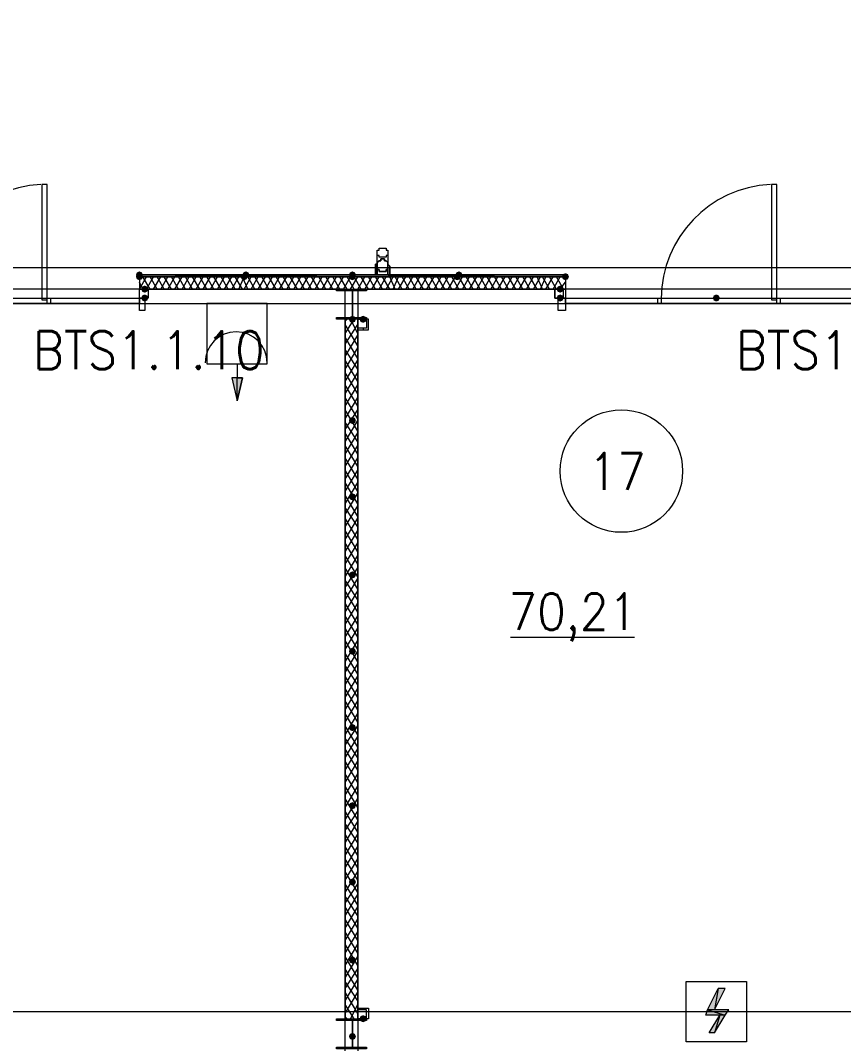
# Model space of a CAD drawing. Header units: millimetres. Extents: x 0 to 420, y 0 to 297.
# Drawn here: x 279.4 to 299.03, y 204.22 to 228.62 of the extents above; entities that cross this region are included whole.
import ezdxf

# ---------------------------------------------------------------- set-up
doc = ezdxf.new("R2010")
doc.units = ezdxf.units.MM
doc.styles.get("Standard").update_dxf_attribs({"font": 'STANDARD'})

msp = doc.modelspace()

# ---------------------------------------------------------------- hatches: boundary and pattern name
for color, points in [(254, [(282.321, 222.546333), (282.296129, 222.486537), (282.236333, 222.461667), (282.176537, 222.486537), (282.151667, 222.546333), (282.176537, 222.606129), (282.236333, 222.631), (282.296129, 222.606129)]), (7, [(282.321, 222.504), (282.296129, 222.444204), (282.236333, 222.419333), (282.176537, 222.444204), (282.151667, 222.504), (282.176537, 222.563796), (282.236333, 222.588667), (282.296129, 222.563796)]), (254, [(284.818667, 222.504), (284.793796, 222.444204), (284.734, 222.419333), (284.674204, 222.444204), (284.649333, 222.504), (284.674204, 222.563796), (284.734, 222.588667), (284.793796, 222.563796)]), (254, [(284.861, 222.546333), (284.836129, 222.486537), (284.776333, 222.461667), (284.716537, 222.486537), (284.691667, 222.546333), (284.716537, 222.606129), (284.776333, 222.631), (284.836129, 222.606129)]), (254, [(287.401, 222.546333), (287.376129, 222.486537), (287.316333, 222.461667), (287.256537, 222.486537), (287.231667, 222.546333), (287.256537, 222.606129), (287.316333, 222.631), (287.376129, 222.606129)]), (254, [(287.401, 222.546333), (287.376129, 222.486537), (287.316333, 222.461667), (287.256537, 222.486537), (287.231667, 222.546333), (287.256537, 222.606129), (287.316333, 222.631), (287.376129, 222.606129)]), (254, [(287.401, 222.504), (287.376129, 222.444204), (287.316333, 222.419333), (287.256537, 222.444204), (287.231667, 222.504), (287.256537, 222.563796), (287.316333, 222.588667), (287.376129, 222.563796)]), (254, [(289.898667, 222.504), (289.873796, 222.444204), (289.814, 222.419333), (289.754204, 222.444204), (289.729333, 222.504), (289.754204, 222.563796), (289.814, 222.588667), (289.873796, 222.563796)]), (254, [(289.941, 222.546333), (289.916129, 222.486537), (289.856333, 222.461667), (289.796538, 222.486537), (289.771667, 222.546333), (289.796537, 222.606129), (289.856333, 222.631), (289.916129, 222.606129)]), (254, [(292.481, 222.504), (292.456129, 222.444204), (292.396333, 222.419333), (292.336537, 222.444204), (292.311667, 222.504), (292.336537, 222.563796), (292.396333, 222.588667), (292.456129, 222.563796)]), (7, [(282.448, 222.207667), (282.423129, 222.147871), (282.363333, 222.123), (282.303538, 222.147871), (282.278667, 222.207667), (282.303537, 222.267462), (282.363333, 222.292333), (282.423129, 222.267463)]), (7, [(292.354, 222.207667), (292.329129, 222.147871), (292.269333, 222.123), (292.209538, 222.147871), (292.184667, 222.207667), (292.209537, 222.267462), (292.269333, 222.292333), (292.329129, 222.267463)]), (7, [(282.448, 221.996), (282.423129, 221.936204), (282.363333, 221.911333), (282.303538, 221.936204), (282.278667, 221.996), (282.303537, 222.055796), (282.363333, 222.080667), (282.423129, 222.055796)]), (7, [(292.354, 221.996), (292.329129, 221.936204), (292.269333, 221.911333), (292.209538, 221.936204), (292.184667, 221.996), (292.209537, 222.055796), (292.269333, 222.080667), (292.329129, 222.055796)]), (7, [(296.079333, 221.996), (296.054463, 221.936204), (295.994667, 221.911333), (295.934871, 221.936204), (295.91, 221.996), (295.934871, 222.055796), (295.994667, 222.080667), (296.054462, 222.055796)]), (7, [(296.079333, 221.996), (296.054463, 221.936204), (295.994667, 221.911333), (295.934871, 221.936204), (295.91, 221.996), (295.934871, 222.055796), (295.994667, 222.080667), (296.054462, 222.055796)]), (7, [(287.401, 221.488), (287.376129, 221.428204), (287.316333, 221.403333), (287.256537, 221.428204), (287.231667, 221.488), (287.256537, 221.547796), (287.316333, 221.572667), (287.376129, 221.547796)]), (7, [(287.655, 221.488), (287.630129, 221.428204), (287.570333, 221.403333), (287.510538, 221.428204), (287.485667, 221.488), (287.510537, 221.547796), (287.570333, 221.572667), (287.630129, 221.547796)]), (7, [(287.401, 219.075), (287.376129, 219.015204), (287.316333, 218.990333), (287.256537, 219.015204), (287.231667, 219.075), (287.256537, 219.134796), (287.316333, 219.159667), (287.376129, 219.134796)]), (7, [(287.401, 217.254667), (287.376129, 217.194871), (287.316333, 217.17), (287.256537, 217.194871), (287.231667, 217.254667), (287.256537, 217.314462), (287.316333, 217.339333), (287.376129, 217.314463)]), (7, [(287.401, 215.392), (287.376129, 215.332204), (287.316333, 215.307333), (287.256537, 215.332204), (287.231667, 215.392), (287.256537, 215.451796), (287.316333, 215.476667), (287.376129, 215.451796)]), (7, [(287.401, 213.571667), (287.376129, 213.511871), (287.316333, 213.487), (287.256537, 213.511871), (287.231667, 213.571667), (287.256537, 213.631462), (287.316333, 213.656333), (287.376129, 213.631463)]), (7, [(287.401, 211.751333), (287.376129, 211.691537), (287.316333, 211.666667), (287.256537, 211.691537), (287.231667, 211.751333), (287.256537, 211.811129), (287.316333, 211.836), (287.376129, 211.811129)]), (7, [(287.401, 209.888667), (287.376129, 209.828871), (287.316333, 209.804), (287.256537, 209.828871), (287.231667, 209.888667), (287.256537, 209.948462), (287.316333, 209.973333), (287.376129, 209.948463)]), (7, [(287.401, 208.068333), (287.376129, 208.008537), (287.316333, 207.983667), (287.256537, 208.008537), (287.231667, 208.068333), (287.256537, 208.128129), (287.316333, 208.153), (287.376129, 208.128129)]), (7, [(287.401, 206.205667), (287.376129, 206.145871), (287.316333, 206.121), (287.256537, 206.145871), (287.231667, 206.205667), (287.256537, 206.265462), (287.316333, 206.290333), (287.376129, 206.265463)]), (7, [(287.655, 204.808667), (287.630129, 204.748871), (287.570333, 204.724), (287.510538, 204.748871), (287.485667, 204.808667), (287.510537, 204.868462), (287.570333, 204.893333), (287.630129, 204.868463)]), (7, [(287.401, 204.385333), (287.376129, 204.325537), (287.316333, 204.300667), (287.256537, 204.325537), (287.231667, 204.385333), (287.256537, 204.445129), (287.316333, 204.47), (287.376129, 204.445129)])]:
    msp.add_hatch(color=color).paths.add_polyline_path(points, flags=0)
h = msp.add_hatch(color=7)
h.paths.add_polyline_path([(287.316333, 222.546333), (282.236333, 222.546333), (287.316333, 222.504)], flags=0)
h.paths.add_polyline_path([(282.236333, 222.546333), (287.316333, 222.504), (282.236333, 222.504)], flags=0)
h = msp.add_hatch(color=7)
h.paths.add_polyline_path([(292.396333, 222.546333), (287.316333, 222.546333), (292.396333, 222.504)], flags=0)
h.paths.add_polyline_path([(287.316333, 222.546333), (292.396333, 222.504), (287.316333, 222.504)], flags=0)
h = msp.add_hatch(color=6)
h.paths.add_polyline_path([(284.691667, 220.091), (284.564667, 219.540667), (284.564667, 220.091)], flags=0)
h.paths.add_polyline_path([(284.564667, 219.540667), (284.564667, 220.091), (284.437667, 220.091)], flags=0)
h = msp.add_hatch(color=1)
h.paths.add_polyline_path([(296.206334, 205.528333), (296.037, 205.528333), (295.952334, 205.020333)], flags=0)
h.paths.add_polyline_path([(296.037, 205.528333), (295.952334, 205.020333), (295.783, 205.020333)], flags=0)
h = msp.add_hatch(color=1)
h.paths.add_polyline_path([(296.291, 205.020333), (295.783, 205.020333), (296.206334, 204.893333)], flags=0)
h.paths.add_polyline_path([(295.783, 205.020333), (296.206334, 204.893333), (295.740667, 204.893333)], flags=0)
h = msp.add_hatch(color=1)
h.paths.add_polyline_path([(296.206334, 204.893333), (296.079334, 204.893333), (295.952334, 204.469999)], flags=0)
h.paths.add_polyline_path([(296.079334, 204.893333), (295.952334, 204.469999), (295.825334, 204.469999)], flags=0)

# ---------------------------------------------------------------- linework, layer by layer
at = {"color": 7, "lineweight": 0}
for points in [[(113.03, 231.351667), (374.65, 231.351667), (374.65, 222.715667), (113.03, 222.715667)], [(280.035, 224.705333), (279.908, 224.705333), (279.908, 221.953667), (280.035, 221.953667)], [(297.434, 224.705333), (297.307, 224.705333), (297.307, 221.953667), (297.434, 221.953667)], [(287.909, 223.054333), (287.909, 223.096667), (287.909, 223.139), (287.951333, 223.139), (287.951333, 223.181333), (287.993667, 223.181333), (288.036, 223.181333), (288.078333, 223.181333), (288.120667, 223.181333), (288.120667, 223.139), (288.163, 223.139), (288.163, 223.096667), (288.163, 223.054333), (288.163, 223.012), (288.120667, 223.012), (288.120667, 222.969667), (288.078333, 222.969667), (288.036, 222.969667), (287.993667, 222.969667), (287.951333, 222.969667), (287.951333, 223.012), (287.909, 223.012)], [(287.782, 222.546333), (287.866667, 222.546333), (287.866667, 222.758), (287.866667, 222.800333), (287.909, 222.800333), (287.909, 222.842667), (287.951333, 222.885), (287.993667, 222.885), (287.993667, 222.927333), (288.036, 222.927333), (288.078333, 222.927333), (288.078333, 222.885), (288.120667, 222.885), (288.163, 222.842667), (288.163, 222.800333), (288.205333, 222.758), (288.205333, 222.546333), (288.29, 222.546333), (288.163, 222.546333), (288.163, 222.758), (288.163, 222.800333), (288.163, 222.842667), (288.120667, 222.885), (288.078333, 222.885), (288.078333, 222.927333), (288.036, 222.927333), (287.993667, 222.927333), (287.993667, 222.885), (287.951333, 222.885), (287.909, 222.842667), (287.909, 222.800333), (287.909, 222.758), (287.909, 222.546333), (287.782, 222.546333), (287.866667, 222.546333), (287.866667, 222.758), (287.866667, 222.800333), (287.909, 222.800333), (287.909, 222.842667), (287.951333, 222.885), (287.993667, 222.885), (287.993667, 222.927333), (288.036, 222.927333), (288.078333, 222.927333), (288.078333, 222.885), (288.120667, 222.885), (288.163, 222.842667), (288.163, 222.800333), (288.205333, 222.758), (288.205333, 222.546333), (288.29, 222.546333), (288.163, 222.546333), (288.163, 222.758), (288.163, 222.800333), (288.163, 222.842667), (288.120667, 222.885), (288.078333, 222.885), (288.078333, 222.927333), (288.036, 222.927333), (287.993667, 222.927333), (287.993667, 222.885), (287.951333, 222.885), (287.909, 222.842667), (287.909, 222.800333), (287.909, 222.758), (287.909, 222.546333), (287.782, 222.546333), (287.909, 222.546333), (287.909, 222.758), (287.909, 222.800333), (287.909, 222.842667), (287.951333, 222.885), (287.993667, 222.885), (287.993667, 222.927333), (288.036, 222.927333), (288.078333, 222.927333), (288.078333, 222.885), (288.120667, 222.885), (288.163, 222.842667), (288.163, 222.800333), (288.163, 222.758), (288.163, 222.546333), (288.29, 222.546333), (288.205333, 222.546333), (288.205333, 222.758), (288.163, 222.800333), (288.163, 222.842667), (288.120667, 222.885), (288.078333, 222.885), (288.078333, 222.927333), (288.036, 222.927333), (287.993667, 222.927333), (287.993667, 222.885), (287.951333, 222.885), (287.909, 222.842667), (287.909, 222.800333), (287.866667, 222.800333), (287.866667, 222.758), (287.866667, 222.546333)], [(287.909, 222.758), (287.909, 222.715667), (287.909, 222.673333), (287.951333, 222.673333), (287.951333, 222.631), (287.993667, 222.631), (288.036, 222.631), (288.078333, 222.631), (288.120667, 222.631), (288.120667, 222.673333), (288.163, 222.673333), (288.163, 222.715667), (288.163, 222.758), (288.163, 222.800333), (288.163, 222.842667), (288.120667, 222.885), (288.078333, 222.885), (288.078333, 222.927333), (288.036, 222.927333), (287.993667, 222.927333), (287.993667, 222.885), (287.951333, 222.885), (287.909, 222.842667), (287.909, 222.800333), (287.909, 222.758), (287.909, 222.800333), (287.909, 222.842667), (287.951333, 222.885), (287.993667, 222.885), (287.993667, 222.927333), (288.036, 222.927333), (288.078333, 222.927333), (288.078333, 222.885), (288.120667, 222.885), (288.163, 222.842667), (288.163, 222.800333), (288.163, 222.758), (288.163, 222.715667), (288.163, 222.673333), (288.120667, 222.673333), (288.120667, 222.631), (288.078333, 222.631), (288.036, 222.631), (287.993667, 222.631), (287.951333, 222.631), (287.951333, 222.673333), (287.909, 222.673333), (287.909, 222.715667)], [(288.163, 222.758), (288.163, 222.715667), (288.163, 222.673333), (288.120667, 222.673333), (288.120667, 222.631), (288.078333, 222.631), (288.036, 222.631), (287.993667, 222.631), (287.951333, 222.631), (287.951333, 222.673333), (287.909, 222.673333), (287.909, 222.715667), (287.909, 222.758), (287.909, 222.800333), (287.909, 222.842667), (287.951333, 222.885), (287.993667, 222.885), (287.993667, 222.927333), (288.036, 222.927333), (288.078333, 222.927333), (288.078333, 222.885), (288.120667, 222.885), (288.163, 222.842667), (288.163, 222.800333)], [(100.922667, 105.029), (386.715, 105.029), (386.715, 222.715667), (100.922667, 222.715667)], [(287.316333, 222.546333), (282.236333, 222.546333), (287.316333, 222.504)], [(282.236333, 222.546333), (287.316333, 222.504), (282.236333, 222.504)], [(282.236333, 222.504), (287.316333, 222.504), (287.316333, 222.546333), (282.236333, 222.546333)], [(282.236333, 222.504), (287.316333, 222.504), (287.316333, 222.546333), (282.236333, 222.546333)], [(292.396333, 222.546333), (287.316333, 222.546333), (292.396333, 222.504)], [(287.316333, 222.546333), (292.396333, 222.504), (287.316333, 222.504)], [(292.396333, 222.546333), (287.316333, 222.546333), (287.316333, 222.504), (292.396333, 222.504)], [(292.396333, 222.546333), (287.316333, 222.546333), (287.316333, 222.504), (292.396333, 222.504)], [(287.147, 187.706), (287.147, 222.207667), (270.044333, 222.207667), (270.044333, 187.706)], [(282.448, 221.996), (282.236333, 221.996), (282.236333, 222.207667), (282.448, 222.207667), (282.448, 221.996), (282.236333, 221.996), (282.236333, 222.207667), (282.448, 222.207667)], [(287.655, 221.488), (286.935333, 221.488), (286.935333, 221.530333), (287.316333, 221.530333), (287.316333, 222.165333), (286.935333, 222.165333), (286.935333, 222.207667), (287.655, 222.207667), (287.655, 222.165333), (287.316333, 222.165333), (287.316333, 221.530333), (287.655, 221.530333)], [(287.443333, 187.706), (304.546, 187.706), (304.546, 222.207667), (287.443333, 222.207667)], [(292.396333, 221.996), (292.142333, 221.996), (292.142333, 222.207667), (292.396333, 222.207667)], [(292.354, 221.996), (292.354, 222.207667), (292.142333, 222.207667), (292.142333, 221.996)], [(274.997333, 221.996), (282.236333, 221.996), (282.236333, 221.869), (274.997333, 221.869)], [(280.035, 221.996), (280.119667, 221.996), (280.119667, 221.869), (280.035, 221.869)], [(282.236333, 221.699667), (282.236333, 221.996), (282.363333, 221.996), (282.363333, 221.699667)], [(292.227, 221.699667), (292.227, 221.996), (292.396333, 221.996), (292.396333, 221.699667)], [(292.396333, 221.996), (299.635333, 221.996), (299.635333, 221.869), (292.396333, 221.869)], [(294.597667, 221.996), (294.682333, 221.996), (294.682333, 221.869), (294.597667, 221.869)], [(297.434, 221.996), (297.518667, 221.996), (297.518667, 221.869), (297.434, 221.869)], [(287.443333, 204.808667), (287.443333, 221.488), (287.147, 221.488), (287.147, 204.808667)], [(287.697333, 221.488), (287.443333, 221.488), (287.443333, 221.234), (287.697333, 221.234)], [(287.655, 221.488), (287.655, 221.276333), (287.443333, 221.276333), (287.443333, 221.488)], [(287.697333, 204.808667), (287.443333, 204.808667), (287.443333, 205.062667), (287.697333, 205.062667)], [(287.655, 204.808667), (287.655, 205.020333), (287.443333, 205.020333), (287.443333, 204.808667)], [(287.655, 204.089), (286.935333, 204.089), (286.935333, 204.131333), (287.316333, 204.131333), (287.316333, 204.766333), (286.935333, 204.766333), (286.935333, 204.808667), (287.655, 204.808667), (287.655, 204.766333), (287.316333, 204.766333), (287.316333, 204.131333), (287.655, 204.131333)]]:
    msp.add_lwpolyline(points, close=True, dxfattribs=at)
for points in [[(279.885343, 224.702311), (279.616817, 224.676496), (279.356736, 224.625552), (279.106316, 224.550749), (278.866773, 224.453358), (278.639325, 224.334647), (278.425185, 224.195889), (278.225572, 224.038352), (278.0417, 223.863306), (277.874786, 223.672023), (277.726047, 223.465771), (277.596697, 223.245822), (277.487954, 223.013445), (277.401034, 222.76991), (277.337151, 222.516488), (277.297524, 222.254448), (277.283367, 221.985061)], [(297.284343, 224.702311), (297.015817, 224.676496), (296.755736, 224.625552), (296.505316, 224.550749), (296.265773, 224.453358), (296.038325, 224.334647), (295.824185, 224.195889), (295.624572, 224.038352), (295.4407, 223.863306), (295.273786, 223.672023), (295.125047, 223.465771), (294.995697, 223.245822), (294.886954, 223.013445), (294.800034, 222.76991), (294.736151, 222.516488), (294.696524, 222.254448), (294.682367, 221.985061)], [(287.909, 222.758), (287.909, 223.054333)], [(288.163, 223.054333), (288.163, 222.758)], [(282.236333, 222.504), (287.316333, 222.504), (282.236333, 222.504), (287.316333, 222.546333)], [(287.316333, 222.546333), (292.396333, 222.546333), (287.316333, 222.504), (292.396333, 222.504)], [(282.236333, 222.207667), (282.405667, 222.504)], [(282.236333, 222.504), (282.236333, 222.207667)], [(282.236333, 222.504), (282.236333, 222.207667)], [(292.396333, 222.504), (282.236333, 222.504)], [(282.321, 222.207667), (282.236333, 222.377)], [(282.490333, 222.207667), (282.321, 222.504)], [(282.405667, 222.207667), (282.575, 222.504)], [(282.659667, 222.207667), (282.490333, 222.504)], [(282.575, 222.207667), (282.744333, 222.504)], [(282.829, 222.207667), (282.659667, 222.504)], [(282.744333, 222.207667), (282.913667, 222.504)], [(282.998333, 222.207667), (282.829, 222.504)], [(282.913667, 222.207667), (283.083, 222.504)], [(283.167667, 222.207667), (282.998333, 222.504)], [(283.083, 222.207667), (283.252333, 222.504)], [(283.337, 222.207667), (283.167667, 222.504)], [(283.252333, 222.207667), (283.421667, 222.504)], [(283.506333, 222.207667), (283.337, 222.504)], [(283.421667, 222.207667), (283.591, 222.504)], [(283.675667, 222.207667), (283.506333, 222.504)], [(283.591, 222.207667), (283.760333, 222.504)], [(283.845, 222.207667), (283.675667, 222.504)], [(283.760333, 222.207667), (283.929667, 222.504)], [(284.014333, 222.207667), (283.845, 222.504)], [(283.929667, 222.207667), (284.099, 222.504)], [(284.183667, 222.207667), (284.014333, 222.504)], [(284.099, 222.207667), (284.268333, 222.504)], [(284.353, 222.207667), (284.183667, 222.504)], [(284.268333, 222.207667), (284.437667, 222.504)], [(284.522333, 222.207667), (284.353, 222.504)], [(284.437667, 222.207667), (284.607, 222.504)], [(284.691667, 222.207667), (284.522333, 222.504)], [(284.607, 222.207667), (284.734, 222.504)], [(284.818667, 222.207667), (284.691667, 222.504)], [(284.734, 222.207667), (284.903333, 222.504)], [(284.988, 222.207667), (284.818667, 222.504)], [(284.903333, 222.207667), (285.072667, 222.504)], [(285.157333, 222.207667), (284.988, 222.504)], [(285.072667, 222.207667), (285.242, 222.504)], [(285.326667, 222.207667), (285.157333, 222.504)], [(285.242, 222.207667), (285.411333, 222.504)], [(285.496, 222.207667), (285.326667, 222.504)], [(285.411333, 222.207667), (285.580667, 222.504)], [(285.665333, 222.207667), (285.496, 222.504)], [(285.580667, 222.207667), (285.75, 222.504)], [(285.834667, 222.207667), (285.665333, 222.504)], [(285.75, 222.207667), (285.919333, 222.504)], [(286.004, 222.207667), (285.834667, 222.504)], [(285.919333, 222.207667), (286.088667, 222.504)], [(286.173333, 222.207667), (286.004, 222.504)], [(286.088667, 222.207667), (286.258, 222.504)], [(286.342667, 222.207667), (286.173333, 222.504)], [(286.258, 222.207667), (286.427333, 222.504)], [(286.512, 222.207667), (286.342667, 222.504)], [(286.427333, 222.207667), (286.596667, 222.504)], [(286.681333, 222.207667), (286.512, 222.504)], [(286.596667, 222.207667), (286.766, 222.504)], [(286.850667, 222.207667), (286.681333, 222.504)], [(286.766, 222.207667), (286.935333, 222.504)], [(287.02, 222.207667), (286.850667, 222.504)], [(286.935333, 222.207667), (287.104667, 222.504)], [(287.189333, 222.207667), (287.02, 222.504)], [(287.104667, 222.207667), (287.274, 222.504)], [(287.358667, 222.207667), (287.189333, 222.504)], [(287.274, 222.207667), (287.443333, 222.504)], [(287.528, 222.207667), (287.358667, 222.504)], [(287.443333, 222.207667), (287.612667, 222.504)], [(287.697333, 222.207667), (287.528, 222.504)], [(287.612667, 222.207667), (287.782, 222.504)], [(287.866667, 222.207667), (287.697333, 222.504)], [(287.782, 222.207667), (287.951333, 222.504)], [(288.036, 222.207667), (287.866667, 222.504)], [(287.951333, 222.207667), (288.120667, 222.504)], [(288.205333, 222.207667), (288.036, 222.504)], [(288.120667, 222.207667), (288.29, 222.504)], [(288.332333, 222.207667), (288.205333, 222.504)], [(288.29, 222.207667), (288.417, 222.504)], [(288.501667, 222.207667), (288.332333, 222.504)], [(288.417, 222.207667), (288.586333, 222.504)], [(288.671, 222.207667), (288.501667, 222.504)], [(288.586333, 222.207667), (288.755667, 222.504)], [(288.840333, 222.207667), (288.671, 222.504)], [(288.755667, 222.207667), (288.925, 222.504)], [(289.009667, 222.207667), (288.840333, 222.504)], [(288.925, 222.207667), (289.094333, 222.504)], [(289.179, 222.207667), (289.009667, 222.504)], [(289.094333, 222.207667), (289.263667, 222.504)], [(289.348333, 222.207667), (289.179, 222.504)], [(289.263667, 222.207667), (289.433, 222.504)], [(289.517667, 222.207667), (289.348333, 222.504)], [(289.433, 222.207667), (289.602333, 222.504)], [(289.687, 222.207667), (289.517667, 222.504)], [(289.602333, 222.207667), (289.771667, 222.504)], [(289.856333, 222.207667), (289.687, 222.504)], [(289.771667, 222.207667), (289.941, 222.504)], [(290.025667, 222.207667), (289.856333, 222.504)], [(289.941, 222.207667), (290.110333, 222.504)], [(290.195, 222.207667), (290.025667, 222.504)], [(290.110333, 222.207667), (290.279667, 222.504)], [(290.364333, 222.207667), (290.195, 222.504)], [(290.279667, 222.207667), (290.449, 222.504)], [(290.533667, 222.207667), (290.364333, 222.504)], [(290.449, 222.207667), (290.618333, 222.504)], [(290.703, 222.207667), (290.533667, 222.504)], [(290.618333, 222.207667), (290.787667, 222.504)], [(290.872333, 222.207667), (290.703, 222.504)], [(290.787667, 222.207667), (290.957, 222.504)], [(291.041667, 222.207667), (290.872333, 222.504)], [(290.957, 222.207667), (291.126333, 222.504)], [(291.211, 222.207667), (291.041667, 222.504)], [(291.126333, 222.207667), (291.295667, 222.504)], [(291.380333, 222.207667), (291.211, 222.504)], [(291.295667, 222.207667), (291.465, 222.504)], [(291.549667, 222.207667), (291.380333, 222.504)], [(291.465, 222.207667), (291.634333, 222.504)], [(291.719, 222.207667), (291.549667, 222.504)], [(291.634333, 222.207667), (291.803667, 222.504)], [(291.846, 222.207667), (291.719, 222.504)], [(291.803667, 222.207667), (291.930667, 222.504)], [(292.015333, 222.207667), (291.846, 222.504)], [(291.930667, 222.207667), (292.1, 222.504)], [(292.184667, 222.207667), (292.015333, 222.504)], [(292.1, 222.207667), (292.269333, 222.504)], [(292.354, 222.207667), (292.184667, 222.504)], [(292.269333, 222.207667), (292.396333, 222.377)], [(292.396333, 222.461667), (292.354, 222.504)], [(292.396333, 222.504), (292.396333, 222.207667)], [(292.396333, 222.504), (292.396333, 222.207667)], [(282.236333, 222.080667), (282.236333, 222.207667), (278.595667, 222.207667)], [(278.595667, 221.996), (282.236333, 221.996), (282.236333, 222.080667)], [(282.363333, 222.207667), (292.227, 222.207667)], [(286.977667, 222.165333), (286.977667, 222.207667)], [(287.147, 222.165333), (287.147, 222.207667)], [(287.316333, 221.488), (287.316333, 222.207667)], [(287.485667, 222.165333), (287.485667, 222.207667)], [(287.655, 222.165333), (287.655, 222.207667)], [(295.994667, 222.207667), (292.396333, 222.207667), (292.396333, 222.080667)], [(292.396333, 222.080667), (292.396333, 221.996), (295.994667, 221.996)], [(299.635333, 222.080667), (299.635333, 222.207667), (295.994667, 222.207667)], [(295.994667, 221.996), (299.635333, 221.996), (299.635333, 222.080667)], [(286.977667, 221.488), (286.977667, 221.530333)], [(287.147, 221.488), (287.147, 221.530333)], [(287.147, 221.445667), (287.189333, 221.488)], [(287.147, 221.149333), (287.358667, 221.488)], [(287.147, 220.895333), (287.443333, 221.361)], [(287.443333, 220.853), (287.147, 221.361)], [(287.443333, 221.149333), (287.274, 221.488)], [(287.443333, 221.445667), (287.443333, 221.488)], [(287.485667, 221.488), (287.485667, 221.530333)], [(287.655, 221.488), (287.655, 221.530333)], [(287.147, 220.599), (287.443333, 221.107)], [(287.443333, 220.556667), (287.147, 221.064667)], [(287.570333, 221.276333), (287.570333, 221.234)], [(287.147, 220.302667), (287.443333, 220.810667)], [(287.443333, 220.302667), (287.147, 220.768333)], [(287.147, 220.006333), (287.443333, 220.514333)], [(287.443333, 220.006333), (287.147, 220.514333)], [(287.147, 219.71), (287.443333, 220.218)], [(287.443333, 219.71), (287.147, 220.218)], [(287.147, 219.413667), (287.443333, 219.921667)], [(287.443333, 219.413667), (287.147, 219.921667)], [(287.147, 219.117333), (287.443333, 219.625333)], [(287.443333, 219.117333), (287.147, 219.625333)], [(287.147, 218.863333), (287.443333, 219.329)], [(287.443333, 218.821), (287.147, 219.329)], [(287.147, 218.567), (287.443333, 219.075)], [(287.443333, 218.567), (287.147, 219.032667)], [(287.147, 218.270667), (287.443333, 218.778667)], [(287.443333, 218.270667), (287.147, 218.778667)], [(287.147, 217.974333), (287.443333, 218.482333)], [(287.443333, 217.974333), (287.147, 218.482333)], [(287.147, 217.678), (287.443333, 218.186)], [(287.443333, 217.678), (287.147, 218.186)], [(287.147, 217.381667), (287.443333, 217.889667)], [(287.443333, 217.381667), (287.147, 217.889667)], [(287.147, 217.085333), (287.443333, 217.593333)], [(287.443333, 217.085333), (287.147, 217.593333)], [(287.147, 216.831333), (287.443333, 217.339333)], [(287.443333, 216.789), (287.147, 217.297)], [(287.147, 216.535), (287.443333, 217.043)], [(287.443333, 216.535), (287.147, 217.000667)], [(287.147, 216.238667), (287.443333, 216.746667)], [(287.443333, 216.238667), (287.147, 216.746667)], [(287.147, 215.942333), (287.443333, 216.450333)], [(287.443333, 215.942333), (287.147, 216.450333)], [(287.147, 215.646), (287.443333, 216.154)], [(287.443333, 215.646), (287.147, 216.154)], [(287.147, 215.349667), (287.443333, 215.857667)], [(287.443333, 215.349667), (287.147, 215.857667)], [(287.147, 215.095667), (287.443333, 215.561333)], [(287.443333, 215.053333), (287.147, 215.561333)], [(287.147, 214.799333), (287.443333, 215.307333)], [(287.443333, 214.799333), (287.147, 215.265)], [(287.147, 214.503), (287.443333, 215.011)], [(287.443333, 214.503), (287.147, 215.011)], [(287.147, 214.206667), (287.443333, 214.714667)], [(287.443333, 214.206667), (287.147, 214.714667)], [(287.147, 213.910333), (287.443333, 214.418333)], [(287.443333, 213.910333), (287.147, 214.418333)], [(287.147, 213.614), (287.443333, 214.122)], [(287.443333, 213.614), (287.147, 214.122)], [(287.147, 213.317667), (287.443333, 213.825667)], [(287.443333, 213.317667), (287.147, 213.825667)], [(291.084, 213.910333), (294.047333, 213.910333)], [(287.147, 213.063667), (287.443333, 213.571667)], [(287.443333, 213.021333), (287.147, 213.529333)], [(287.147, 212.767333), (287.443333, 213.275333)], [(287.443333, 212.767333), (287.147, 213.233)], [(287.147, 212.471), (287.443333, 212.979)], [(287.443333, 212.471), (287.147, 212.979)], [(287.147, 212.174667), (287.443333, 212.682667)], [(287.443333, 212.174667), (287.147, 212.682667)], [(287.147, 211.878333), (287.443333, 212.386333)], [(287.443333, 211.878333), (287.147, 212.386333)], [(287.147, 211.582), (287.443333, 212.09)], [(287.443333, 211.582), (287.147, 212.09)], [(287.147, 211.328), (287.443333, 211.793667)], [(287.443333, 211.285667), (287.147, 211.793667)], [(287.147, 211.031667), (287.443333, 211.539667)], [(287.443333, 211.031667), (287.147, 211.497333)], [(287.147, 210.735333), (287.443333, 211.243333)], [(287.443333, 210.735333), (287.147, 211.243333)], [(287.147, 210.439), (287.443333, 210.947)], [(287.443333, 210.439), (287.147, 210.947)], [(287.147, 210.142667), (287.443333, 210.650667)], [(287.443333, 210.142667), (287.147, 210.650667)], [(287.147, 209.846333), (287.443333, 210.354333)], [(287.443333, 209.846333), (287.147, 210.354333)], [(287.147, 209.55), (287.443333, 210.058)], [(287.443333, 209.55), (287.147, 210.058)], [(287.147, 209.296), (287.443333, 209.761667)], [(287.443333, 209.253667), (287.147, 209.761667)], [(287.147, 208.999667), (287.443333, 209.507667)], [(287.443333, 208.999667), (287.147, 209.465333)], [(287.147, 208.703333), (287.443333, 209.211333)], [(287.443333, 208.703333), (287.147, 209.211333)], [(287.147, 208.407), (287.443333, 208.915)], [(287.443333, 208.407), (287.147, 208.915)], [(287.147, 208.110667), (287.443333, 208.618667)], [(287.443333, 208.110667), (287.147, 208.618667)], [(287.147, 207.814333), (287.443333, 208.322333)], [(287.443333, 207.814333), (287.147, 208.322333)], [(287.147, 207.560333), (287.443333, 208.026)], [(287.443333, 207.518), (287.147, 208.026)], [(287.147, 207.264), (287.443333, 207.772)], [(287.443333, 207.264), (287.147, 207.729667)], [(287.147, 206.967667), (287.443333, 207.475667)], [(287.443333, 206.967667), (287.147, 207.475667)], [(287.147, 206.671333), (287.443333, 207.179333)], [(287.443333, 206.671333), (287.147, 207.179333)], [(287.147, 206.375), (287.443333, 206.883)], [(287.443333, 206.375), (287.147, 206.883)], [(287.147, 206.078667), (287.443333, 206.586667)], [(287.443333, 206.078667), (287.147, 206.586667)], [(287.147, 205.782333), (287.443333, 206.290333)], [(287.443333, 205.782333), (287.147, 206.290333)], [(287.147, 205.528333), (287.443333, 205.994)], [(287.443333, 205.486), (287.147, 205.994)], [(287.147, 205.232), (287.443333, 205.74)], [(287.443333, 205.232), (287.147, 205.697667)], [(295.275, 205.697666), (296.714334, 205.697666)], [(287.147, 204.935667), (287.443333, 205.443667)], [(287.443333, 204.935667), (287.147, 205.443667)], [(287.358667, 204.808667), (287.147, 205.147333)], [(287.274, 204.808667), (287.443333, 205.147333)], [(287.570333, 205.020333), (287.570333, 205.062667)], [(286.977667, 204.766333), (286.977667, 204.808667)], [(287.189333, 204.808667), (287.147, 204.851)], [(287.147, 204.766333), (287.147, 204.808667)], [(287.316333, 204.089), (287.316333, 204.808667)], [(287.443333, 204.808667), (287.443333, 204.851)], [(287.485667, 204.766333), (287.485667, 204.808667)], [(287.655, 204.766333), (287.655, 204.808667)]]:
    msp.add_lwpolyline(points, dxfattribs=at)
at = {"color": 6, "lineweight": 0}
for points in [[(134.704667, 221.869), (354.795667, 221.869), (367.411, 221.869), (367.411, 215.392), (376.851333, 215.392), (379.645333, 215.392), (379.645333, 191.135), (373.168333, 191.135), (373.168333, 163.872333), (372.999, 163.872333), (373.168333, 163.872333), (373.168333, 127.973667), (379.941667, 127.973667), (379.941667, 112.352667), (375.369667, 112.352667), (368.257667, 112.352667), (368.257667, 105.875667), (266.530667, 105.875667), (120.734667, 105.875667)], [(285.284333, 220.450833), (285.269282, 220.600137), (285.226115, 220.739199), (285.157811, 220.865041), (285.067349, 220.974682), (284.957707, 221.065144), (284.831866, 221.133448), (284.692804, 221.176616), (284.5435, 221.191667), (284.394196, 221.176616), (284.255134, 221.133448), (284.129293, 221.065144), (284.019651, 220.974682), (283.929189, 220.865041), (283.860885, 220.739199), (283.817718, 220.600137), (283.802667, 220.450833)], [(284.564667, 220.429667), (284.564667, 220.091), (284.437667, 220.091), (284.564667, 219.540667), (284.691667, 220.091), (284.564667, 220.091)]]:
    msp.add_lwpolyline(points, dxfattribs=at)
for points in [[(283.845, 221.869), (283.845, 220.429667), (285.284333, 220.429667), (285.284333, 221.869)], [(284.564667, 219.540667), (284.564667, 220.091), (284.437667, 220.091)], [(284.691667, 220.091), (284.564667, 219.540667), (284.564667, 220.091)]]:
    msp.add_lwpolyline(points, close=True, dxfattribs=at)
at = {"color": 1, "lineweight": 0}
msp.add_lwpolyline([(125.095001, 171.915666), (243.840001, 171.915666), (243.840001, 176.656999), (243.840001, 177.376666), (243.840001, 195.368333), (243.840001, 204.977999), (348.191667, 204.977999), (361.188, 204.977999), (361.188, 219.328999), (377.952, 219.328999), (377.952, 203.369333), (370.924667, 203.369333)], dxfattribs=at)
for points in [[(296.714334, 204.258333), (295.275, 204.258333), (295.275, 205.697666), (296.714334, 205.697666)], [(296.037, 205.528333), (295.952334, 205.020333), (295.783, 205.020333)], [(296.206334, 205.528333), (296.037, 205.528333), (295.952334, 205.020333)], [(295.783, 205.020333), (296.206334, 204.893333), (295.740667, 204.893333)], [(296.291, 205.020333), (295.783, 205.020333), (296.206334, 204.893333)], [(296.079334, 204.893333), (295.952334, 204.469999), (295.825334, 204.469999)], [(296.206334, 204.893333), (296.079334, 204.893333), (295.952334, 204.469999)]]:
    msp.add_lwpolyline(points, close=True, dxfattribs=at)
at = {"color": 7, "lineweight": 0}
msp.add_circle((293.729833, 217.8685), 1.4605, dxfattribs=at)

# ---------------------------------------------------------------- texts
at = {"color": 7, "attachment_point": 1}
for s, insert, char_height, width in [('BTS1.1.10', (279.69633, 221.204234), 0.90157, 4.90854759), ('BTS1.1.11', (296.46032, 221.204234), 0.90157, 4.7081987), ('17', (292.946667, 218.29603), 0.872032, 0.872032), ('70,21', (291.041667, 214.9517), 0.872032, 2.56764978)]:
    msp.add_mtext(s, dxfattribs=dict(at, insert=insert, char_height=char_height, width=width))

doc.saveas('drawing.dxf')
